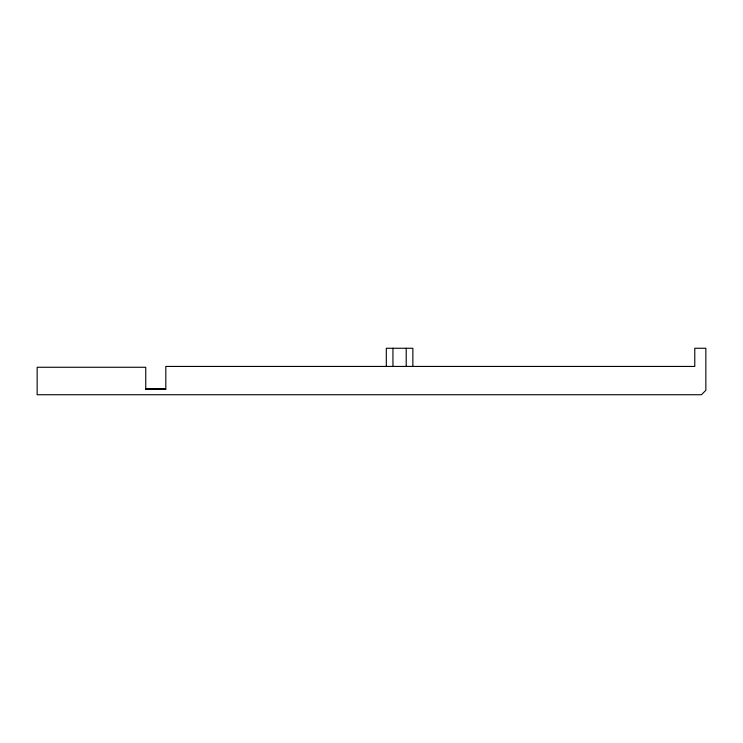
<?xml version="1.0" encoding="UTF-8"?>
<svg xmlns="http://www.w3.org/2000/svg" width="743" height="743" viewBox="0 0 743 743"><rect width="100%" height="100%" fill="white"/><g stroke="black" fill="none" stroke-linecap="round" stroke-linejoin="round"><path stroke-width="1.11" d="M145.749 389.202L165.81 389.202L165.81 366.438L694.779 366.438L694.779 348.263L705.85 348.263L705.85 390.316L701.42 394.737L37.15 394.737L37.15 367.265L145.749 367.265L145.749 389.202L165.81 389.128L145.749 389.128M412.857 366.54L412.857 348.263L386.304 348.263L386.304 366.54M406.217 348.263L406.217 366.54M392.945 348.263L392.945 366.54"/></g></svg>
